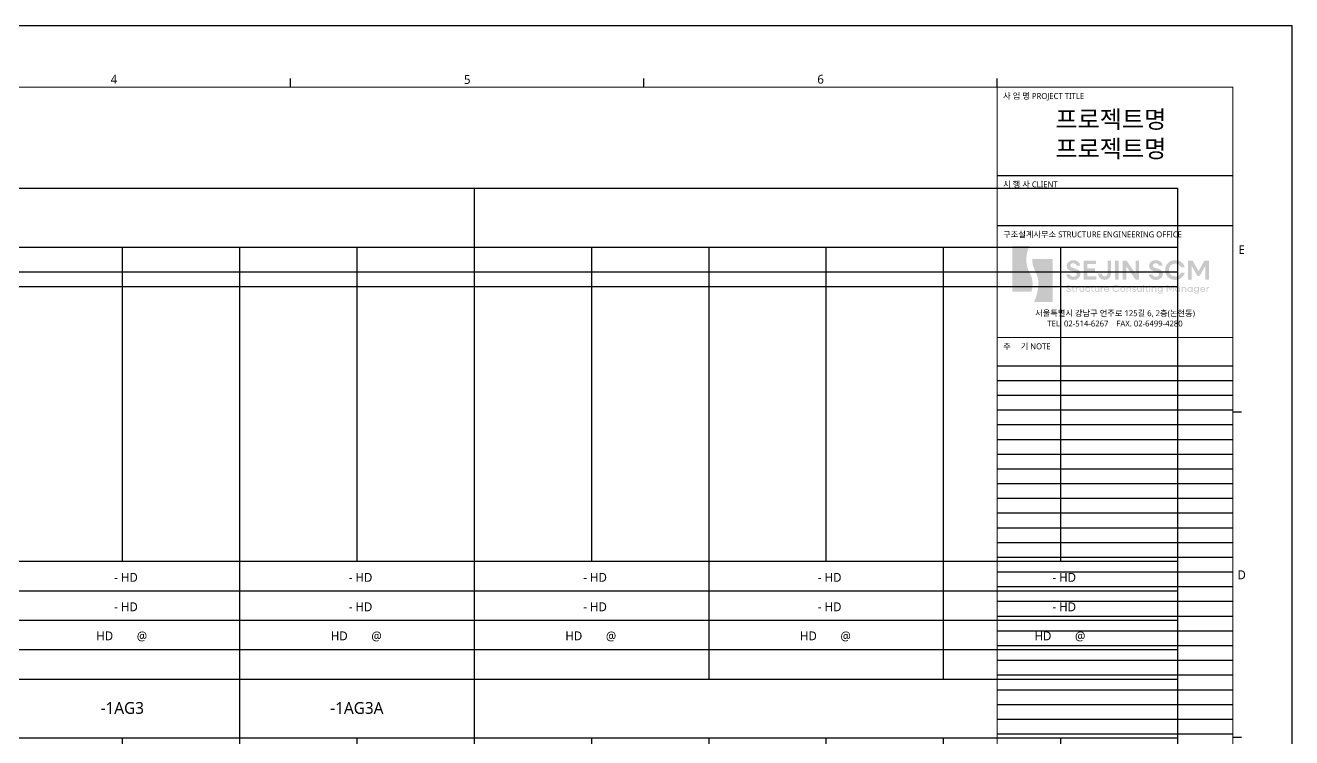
# Model space of a CAD drawing. Header units: millimetres. Extents: x 255534 to 377770, y 34632 to 54434.
# Drawn here: x 267831 to 280734, y 46929 to 54186 of the extents above; entities that cross this region are included whole.
import ezdxf
from ezdxf.enums import TextEntityAlignment as Align

# ---------------------------------------------------------------- set-up
doc = ezdxf.new("R2010")
doc.units = ezdxf.units.MM
doc.layers.add('(S)_DEFPOINT', color=185, linetype='Continuous', plot=False)
doc.layers.add('Xref_S_VForm$0$S_XR_FORM_Defpoints', color=146, linetype='Continuous', plot=False)
for name, color, linetype in [('(S)_FORM_LINE', 7, 'Continuous'), ('(S)_FORM_TEXT', 7, 'Continuous'), ('(S)_TEXT', 7, 'Continuous'), ('Xref_S_VForm$0$S_XR_FORM', 255, 'Continuous'), ('Xref_S_VForm$0$S_XR_FORM_TEXT', 7, 'Continuous')]:
    doc.layers.add(name, color=color, linetype=linetype)
doc.styles.add('Xref_S_VForm$0$나눔바른고딕', font='NanumBarunGothic.ttf')
doc.styles.add('맑은고딕', font='')
doc.styles.get('맑은고딕').set_extended_font_data('Malgun Gothic')

# ---------------------------------------------------------------- blocks, each defined once
blk = doc.blocks.new('BASE1-1')
at = {"layer": '(S)_DEFPOINT'}
for p, q in [((11955, 4400), (11955, 1200)), ((14345, 4400), (14345, 1200)), ((16735, 4400), (16735, 1200)), ((19125, 4400), (19125, 1200)), ((21515, 4400), (21515, 1200)), ((1200, 4150), (22710, 4150)), ((1200, 4000), (22710, 4000))]:
    blk.add_line(p, q, dxfattribs=at)
at = {"layer": '(S)_FORM_LINE', "color": 7, "linetype": 'Continuous'}
for p, q in [((0, 5000), (22710, 5000)), ((0, 0), (22710, 0))]:
    blk.add_line(p, q, dxfattribs=at)
at = {"layer": '(S)_FORM_LINE'}
for p, q in [((15540, 5000), (15540, 0)), ((22710, 0), (22710, 5000))]:
    blk.add_line(p, q, dxfattribs=at)
at = {"layer": '(S)_FORM_LINE', "color": 8}
for p, q in [((0, 4400), (22710, 4400)), ((0, 1200), (22710, 1200)), ((0, 900), (22710, 900)), ((0, 600), (22710, 600)), ((0, 300), (22710, 300))]:
    blk.add_line(p, q, dxfattribs=at)
for points in [[(13150, 4400), (13150, 0)], [(15540, 4400), (15540, 0)], [(17930, 4400), (17930, 0)], [(20320, 4400), (20320, 0)]]:
    blk.add_lwpolyline(points, dxfattribs=at)
at = {"layer": '(S)_FORM_TEXT', "style": '맑은고딕'}
for s, p in [('- HD', (12113, 964)), ('- HD', (14503, 964)), ('- HD', (16893, 964)), ('- HD', (19283, 964)), ('- HD', (21673, 964)), ('- HD', (12113, 664)), ('- HD', (14503, 664)), ('- HD', (16893, 664)), ('- HD', (19283, 664)), ('- HD', (21673, 664)), ('HD', (11862, 368)), ('@', (12208, 368)), ('HD', (14252, 368)), ('@', (14598, 368)), ('HD', (16642, 368)), ('@', (16988, 368)), ('HD', (19032, 368)), ('@', (19378, 368)), ('HD', (21422, 368)), ('@', (21768, 368))]:
    blk.add_text(s, height=90, dxfattribs=at).set_placement(p, align=Align.BOTTOM_RIGHT)
blk = doc.blocks.new('Xref_S_VForm')
at = {"true_color": 0x0a7f58}
h = blk.add_hatch(color=126, dxfattribs=at)
h.dxf.hatch_style = 1
edge = h.paths.add_edge_path()
edge.add_spline(control_points=[(376, 253.2), (376, 252.64), (375.93, 252.18), (375.82, 251.76), (375.82, 251.76), (372.55, 251.76), (372.55, 251.76), (372.55, 251.76), (372.55, 259.55), (372.55, 259.55), (372.55, 259.55), (375.49, 259.55), (375.49, 259.55), (375.22, 258.97), (374.94, 258.22), (374.94, 257.22), (374.94, 256.16), (375.25, 255.52), (375.52, 254.95), (375.78, 254.41), (376, 253.95), (376, 253.2)], knot_values=[0, 0, 0, 0, 1, 1, 1, 2, 2, 2, 3, 3, 3, 4, 4, 4, 5, 5, 5, 6, 6, 6, 7, 7, 7, 7], degree=3, periodic=0)
h = blk.add_hatch(color=126, dxfattribs=at)
h.dxf.hatch_style = 1
edge = h.paths.add_edge_path()
edge.add_spline(control_points=[(379.41, 257.31), (379.41, 257.31), (379.41, 250.05), (379.41, 250.05), (379.41, 250.05), (376.27, 250.05), (376.27, 250.05), (376.3, 250.13), (376.33, 250.22), (376.36, 250.3), (376.68, 251.15), (376.99, 251.95), (376.99, 253.2), (376.99, 253.58), (376.94, 253.89), (376.87, 254.17), (376.77, 254.58), (376.61, 254.91), (376.46, 255.23), (376.29, 255.6), (376.12, 255.96), (376.03, 256.42), (375.99, 256.66), (375.96, 256.92), (375.96, 257.22), (375.96, 257.22), (375.96, 257.31), (375.96, 257.31), (375.96, 257.31), (379.41, 257.31), (379.41, 257.31)], knot_values=[0, 0, 0, 0, 1, 1, 1, 2, 2, 2, 3, 3, 3, 4, 4, 4, 5, 5, 5, 6, 6, 6, 7, 7, 7, 8, 8, 8, 9, 9, 9, 10, 10, 10, 10], degree=3, periodic=0)
h = blk.add_hatch(color=126, dxfattribs=at)
h.dxf.hatch_style = 1
edge = h.paths.add_edge_path()
edge.add_spline(control_points=[(382.94, 253.77), (382.27, 253.77), (381.76, 254.17), (381.73, 254.73), (381.73, 254.73), (381.73, 254.75), (381.73, 254.75), (381.73, 254.75), (382.35, 254.75), (382.35, 254.75), (382.35, 254.75), (382.36, 254.73), (382.36, 254.73), (382.39, 254.49), (382.64, 254.31), (382.94, 254.31), (383.26, 254.31), (383.5, 254.48), (383.5, 254.72), (383.5, 254.98), (383.19, 255.07), (382.83, 255.19), (382.34, 255.34), (381.78, 255.52), (381.78, 256.16), (381.78, 256.72), (382.26, 257.13), (382.92, 257.13), (383.56, 257.13), (384.04, 256.75), (384.07, 256.22), (384.07, 256.22), (384.07, 256.19), (384.07, 256.19), (384.07, 256.19), (383.44, 256.19), (383.44, 256.19), (383.44, 256.19), (383.44, 256.21), (383.44, 256.21), (383.41, 256.43), (383.19, 256.59), (382.91, 256.59), (382.62, 256.59), (382.41, 256.43), (382.41, 256.21), (382.41, 255.95), (382.72, 255.86), (383.07, 255.75), (383.57, 255.6), (384.13, 255.44), (384.13, 254.79), (384.13, 254.19), (383.64, 253.77), (382.94, 253.77)], knot_values=[0, 0, 0, 0, 1, 1, 1, 2, 2, 2, 3, 3, 3, 4, 4, 4, 5, 5, 5, 6, 6, 6, 7, 7, 7, 8, 8, 8, 9, 9, 9, 10, 10, 10, 11, 11, 11, 12, 12, 12, 13, 13, 13, 14, 14, 14, 15, 15, 15, 16, 16, 16, 17, 17, 17, 18, 18, 18, 18], degree=3, periodic=0)
h = blk.add_hatch(color=126, dxfattribs=at)
h.dxf.hatch_style = 1
h.paths.add_polyline_path([(384.67, 253.83), (384.67, 257.07), (386.79, 257.07), (386.79, 256.5), (385.28, 256.5), (385.28, 255.75), (386.63, 255.75), (386.63, 255.18), (385.28, 255.18), (385.28, 254.4), (386.81, 254.4), (386.81, 253.83)])
h = blk.add_hatch(color=126, dxfattribs=at)
h.dxf.hatch_style = 1
edge = h.paths.add_edge_path()
edge.add_spline(control_points=[(388.23, 253.77), (387.61, 253.77), (387.15, 254.22), (387.12, 254.83), (387.12, 254.83), (387.12, 254.85), (387.12, 254.85), (387.12, 254.85), (387.75, 254.85), (387.75, 254.85), (387.75, 254.85), (387.75, 254.83), (387.75, 254.83), (387.77, 254.55), (387.97, 254.36), (388.24, 254.36), (388.52, 254.36), (388.73, 254.57), (388.73, 254.85), (388.73, 254.85), (388.73, 257.07), (388.73, 257.07), (388.73, 257.07), (389.33, 257.07), (389.33, 257.07), (389.33, 257.07), (389.33, 254.85), (389.33, 254.85), (389.33, 254.23), (388.86, 253.77), (388.23, 253.77)], knot_values=[0, 0, 0, 0, 1, 1, 1, 2, 2, 2, 3, 3, 3, 4, 4, 4, 5, 5, 5, 6, 6, 6, 7, 7, 7, 8, 8, 8, 9, 9, 9, 10, 10, 10, 10], degree=3, periodic=0)
h = blk.add_hatch(color=126, dxfattribs=at)
h.dxf.hatch_style = 1
h.paths.add_polyline_path([(389.99, 253.83), (389.99, 257.07), (390.6, 257.07), (390.6, 253.83)])
h = blk.add_hatch(color=126, dxfattribs=at)
h.dxf.hatch_style = 1
h.paths.add_polyline_path([(393.48, 253.83), (391.93, 256.05), (391.93, 253.83), (391.32, 253.83), (391.32, 257.07), (391.94, 257.07), (393.49, 254.85), (393.49, 257.07), (394.09, 257.07), (394.09, 253.83)])
h = blk.add_hatch(color=126, dxfattribs=at)
h.dxf.hatch_style = 1
edge = h.paths.add_edge_path()
edge.add_spline(control_points=[(396.94, 253.77), (396.27, 253.77), (395.76, 254.17), (395.73, 254.73), (395.73, 254.73), (395.73, 254.75), (395.73, 254.75), (395.73, 254.75), (396.36, 254.75), (396.36, 254.75), (396.36, 254.75), (396.36, 254.73), (396.36, 254.73), (396.39, 254.49), (396.64, 254.31), (396.95, 254.31), (397.26, 254.31), (397.5, 254.48), (397.5, 254.72), (397.5, 254.98), (397.19, 255.07), (396.83, 255.19), (396.34, 255.34), (395.78, 255.52), (395.78, 256.16), (395.78, 256.72), (396.26, 257.13), (396.92, 257.13), (397.56, 257.13), (398.05, 256.75), (398.07, 256.22), (398.07, 256.22), (398.08, 256.19), (398.08, 256.19), (398.08, 256.19), (397.45, 256.19), (397.45, 256.19), (397.45, 256.19), (397.44, 256.21), (397.44, 256.21), (397.42, 256.43), (397.19, 256.59), (396.91, 256.59), (396.62, 256.59), (396.41, 256.43), (396.41, 256.21), (396.41, 255.95), (396.72, 255.86), (397.08, 255.75), (397.57, 255.6), (398.13, 255.44), (398.13, 254.79), (398.13, 254.19), (397.64, 253.77), (396.94, 253.77)], knot_values=[0, 0, 0, 0, 1, 1, 1, 2, 2, 2, 3, 3, 3, 4, 4, 4, 5, 5, 5, 6, 6, 6, 7, 7, 7, 8, 8, 8, 9, 9, 9, 10, 10, 10, 11, 11, 11, 12, 12, 12, 13, 13, 13, 14, 14, 14, 15, 15, 15, 16, 16, 16, 17, 17, 17, 18, 18, 18, 18], degree=3, periodic=0)
h = blk.add_hatch(color=126, dxfattribs=at)
h.dxf.hatch_style = 1
edge = h.paths.add_edge_path()
edge.add_spline(control_points=[(400.23, 253.77), (399.25, 253.77), (398.51, 254.49), (398.51, 255.45), (398.51, 256.41), (399.25, 257.13), (400.23, 257.13), (401, 257.13), (401.67, 256.64), (401.84, 255.93), (401.84, 255.93), (401.85, 255.9), (401.85, 255.9), (401.85, 255.9), (401.2, 255.9), (401.2, 255.9), (401.2, 255.9), (401.2, 255.91), (401.2, 255.91), (401.05, 256.3), (400.67, 256.55), (400.23, 256.55), (399.6, 256.55), (399.14, 256.08), (399.14, 255.45), (399.14, 254.83), (399.6, 254.36), (400.23, 254.36), (400.67, 254.36), (401.05, 254.61), (401.2, 254.99), (401.2, 254.99), (401.2, 255.01), (401.2, 255.01), (401.2, 255.01), (401.85, 255.01), (401.85, 255.01), (401.85, 255.01), (401.84, 254.98), (401.84, 254.98), (401.67, 254.27), (401, 253.77), (400.23, 253.77)], knot_values=[0, 0, 0, 0, 1, 1, 1, 2, 2, 2, 3, 3, 3, 4, 4, 4, 5, 5, 5, 6, 6, 6, 7, 7, 7, 8, 8, 8, 9, 9, 9, 10, 10, 10, 11, 11, 11, 12, 12, 12, 13, 13, 13, 14, 14, 14, 14], degree=3, periodic=0)
h = blk.add_hatch(color=126, dxfattribs=at)
h.dxf.hatch_style = 1
h.paths.add_polyline_path([(405.36, 253.83), (405.36, 256.22), (404.36, 254.42), (404.01, 254.42), (403, 256.22), (403, 253.83), (402.39, 253.83), (402.39, 257.07), (403.17, 257.07), (404.18, 255.27), (405.2, 257.07), (405.97, 257.07), (405.97, 253.83)])
at = {"true_color": 0x2c2d2d}
h = blk.add_hatch(color=250, dxfattribs=at)
h.dxf.hatch_style = 1
h.paths.add_polyline_path([(398.79, 252.85), (398.79, 252.85), (398.98, 252.85), (399.38, 252.18), (399.78, 252.85), (399.97, 252.85), (399.97, 251.75), (399.82, 251.75), (399.82, 252.64), (399.42, 251.98), (399.34, 251.98), (398.94, 252.64), (398.94, 251.75), (398.79, 251.75)])
edge = h.paths.add_edge_path()
edge.add_spline(control_points=[(402.3, 252.16), (402.3, 252.4), (402.48, 252.58), (402.71, 252.58), (402.85, 252.58), (402.96, 252.52), (403.03, 252.42), (403.03, 252.42), (403.03, 252.56), (403.03, 252.56), (403.03, 252.56), (403.17, 252.56), (403.17, 252.56), (403.17, 252.56), (403.17, 251.75), (403.17, 251.75), (403.17, 251.75), (403.03, 251.75), (403.03, 251.75), (403.03, 251.75), (403.03, 251.89), (403.03, 251.89), (402.96, 251.79), (402.85, 251.73), (402.71, 251.73), (402.48, 251.73), (402.3, 251.91), (402.3, 252.16)], knot_values=[0, 0, 0, 0, 1, 1, 1, 2, 2, 2, 3, 3, 3, 4, 4, 4, 5, 5, 5, 6, 6, 6, 7, 7, 7, 8, 8, 8, 9, 9, 9, 9], degree=3, periodic=0)
edge = h.paths.add_edge_path()
edge.add_spline(control_points=[(395.26, 251.99), (395.26, 251.99), (395.26, 252.44), (395.26, 252.44), (395.26, 252.44), (395.12, 252.44), (395.12, 252.44), (395.12, 252.44), (395.12, 252.56), (395.12, 252.56), (395.12, 252.56), (395.21, 252.56), (395.21, 252.56), (395.25, 252.56), (395.27, 252.59), (395.27, 252.63), (395.27, 252.63), (395.27, 252.79), (395.27, 252.79), (395.27, 252.79), (395.4, 252.79), (395.4, 252.79), (395.4, 252.79), (395.4, 252.56), (395.4, 252.56), (395.4, 252.56), (395.62, 252.56), (395.62, 252.56), (395.62, 252.56), (395.62, 252.44), (395.62, 252.44), (395.62, 252.44), (395.4, 252.44), (395.4, 252.44), (395.4, 252.44), (395.4, 252.01), (395.4, 252.01), (395.4, 251.93), (395.46, 251.87), (395.54, 251.87), (395.54, 251.87), (395.62, 251.87), (395.62, 251.87), (395.62, 251.87), (395.62, 251.75), (395.62, 251.75), (395.62, 251.75), (395.52, 251.75), (395.52, 251.75), (395.36, 251.75), (395.26, 251.83), (395.26, 251.99)], knot_values=[0, 0, 0, 0, 1, 1, 1, 2, 2, 2, 3, 3, 3, 4, 4, 4, 5, 5, 5, 6, 6, 6, 7, 7, 7, 8, 8, 8, 9, 9, 9, 10, 10, 10, 11, 11, 11, 12, 12, 12, 13, 13, 13, 14, 14, 14, 15, 15, 15, 16, 16, 16, 17, 17, 17, 17], degree=3, periodic=0)
edge = h.paths.add_edge_path()
edge.add_spline(control_points=[(396.24, 252.56), (396.24, 252.56), (396.38, 252.56), (396.38, 252.56), (396.38, 252.56), (396.38, 252.44), (396.38, 252.44), (396.44, 252.53), (396.55, 252.58), (396.67, 252.58), (396.87, 252.58), (397.01, 252.45), (397.01, 252.25), (397.01, 252.25), (397.01, 251.75), (397.01, 251.75), (397.01, 251.75), (396.87, 251.75), (396.87, 251.75), (396.87, 251.75), (396.87, 252.21), (396.87, 252.21), (396.87, 252.35), (396.78, 252.45), (396.63, 252.45), (396.48, 252.45), (396.38, 252.35), (396.38, 252.21), (396.38, 252.21), (396.38, 251.75), (396.38, 251.75), (396.38, 251.75), (396.24, 251.75), (396.24, 251.75), (396.24, 251.75), (396.24, 252.56), (396.24, 252.56)], knot_values=[0, 0, 0, 0, 1, 1, 1, 2, 2, 2, 3, 3, 3, 4, 4, 4, 5, 5, 5, 6, 6, 6, 7, 7, 7, 8, 8, 8, 9, 9, 9, 10, 10, 10, 11, 11, 11, 12, 12, 12, 12], degree=3, periodic=0)
edge = h.paths.add_edge_path()
edge.add_spline(control_points=[(403.39, 252.17), (403.39, 252.41), (403.56, 252.58), (403.8, 252.58), (403.93, 252.58), (404.05, 252.52), (404.11, 252.42), (404.11, 252.42), (404.11, 252.56), (404.11, 252.56), (404.11, 252.56), (404.25, 252.56), (404.25, 252.56), (404.25, 252.56), (404.25, 251.83), (404.25, 251.83), (404.25, 251.59), (404.09, 251.42), (403.84, 251.42), (403.63, 251.42), (403.47, 251.53), (403.44, 251.7), (403.44, 251.7), (403.58, 251.7), (403.58, 251.7), (403.61, 251.61), (403.71, 251.55), (403.84, 251.55), (404.01, 251.55), (404.11, 251.66), (404.11, 251.83), (404.11, 251.83), (404.11, 251.93), (404.11, 251.93), (404.05, 251.83), (403.93, 251.76), (403.8, 251.76), (403.56, 251.76), (403.39, 251.94), (403.39, 252.17)], knot_values=[0, 0, 0, 0, 1, 1, 1, 2, 2, 2, 3, 3, 3, 4, 4, 4, 5, 5, 5, 6, 6, 6, 7, 7, 7, 8, 8, 8, 9, 9, 9, 10, 10, 10, 11, 11, 11, 12, 12, 12, 13, 13, 13, 13], degree=3, periodic=0)
h.paths.add_polyline_path([(395.84, 252.56), (395.84, 252.56), (395.97, 252.56), (395.97, 251.75), (395.84, 251.75)])
edge = h.paths.add_edge_path()
edge.add_spline(control_points=[(404.46, 252.16), (404.46, 252.4), (404.65, 252.58), (404.9, 252.58), (405.15, 252.58), (405.33, 252.4), (405.33, 252.16), (405.33, 252.14), (405.33, 252.12), (405.33, 252.1), (405.33, 252.1), (404.61, 252.1), (404.61, 252.1), (404.63, 251.95), (404.75, 251.85), (404.9, 251.85), (405.02, 251.85), (405.12, 251.91), (405.16, 251.99), (405.16, 251.99), (405.32, 251.99), (405.32, 251.99), (405.25, 251.83), (405.09, 251.73), (404.9, 251.73), (404.65, 251.73), (404.46, 251.91), (404.46, 252.16)], knot_values=[0, 0, 0, 0, 1, 1, 1, 2, 2, 2, 3, 3, 3, 4, 4, 4, 5, 5, 5, 6, 6, 6, 7, 7, 7, 8, 8, 8, 9, 9, 9, 9], degree=3, periodic=0)
edge = h.paths.add_edge_path()
edge.add_spline(control_points=[(401.33, 252.56), (401.33, 252.56), (401.47, 252.56), (401.47, 252.56), (401.47, 252.56), (401.47, 252.44), (401.47, 252.44), (401.53, 252.53), (401.63, 252.58), (401.76, 252.58), (401.96, 252.58), (402.09, 252.45), (402.09, 252.25), (402.09, 252.25), (402.09, 251.75), (402.09, 251.75), (402.09, 251.75), (401.95, 251.75), (401.95, 251.75), (401.95, 251.75), (401.95, 252.21), (401.95, 252.21), (401.95, 252.35), (401.86, 252.45), (401.72, 252.45), (401.56, 252.45), (401.47, 252.35), (401.47, 252.21), (401.47, 252.21), (401.47, 251.75), (401.47, 251.75), (401.47, 251.75), (401.33, 251.75), (401.33, 251.75), (401.33, 251.75), (401.33, 252.56), (401.33, 252.56)], knot_values=[0, 0, 0, 0, 1, 1, 1, 2, 2, 2, 3, 3, 3, 4, 4, 4, 5, 5, 5, 6, 6, 6, 7, 7, 7, 8, 8, 8, 9, 9, 9, 10, 10, 10, 11, 11, 11, 12, 12, 12, 12], degree=3, periodic=0)
edge = h.paths.add_edge_path()
edge.add_spline(control_points=[(405.54, 252.56), (405.54, 252.56), (405.68, 252.56), (405.68, 252.56), (405.68, 252.56), (405.68, 252.41), (405.68, 252.41), (405.74, 252.51), (405.84, 252.58), (405.97, 252.58), (405.97, 252.58), (406, 252.58), (406, 252.58), (406, 252.58), (406, 252.43), (406, 252.43), (406, 252.43), (405.97, 252.43), (405.97, 252.43), (405.79, 252.43), (405.68, 252.33), (405.68, 252.16), (405.68, 252.16), (405.68, 251.75), (405.68, 251.75), (405.68, 251.75), (405.54, 251.75), (405.54, 251.75), (405.54, 251.75), (405.54, 252.56), (405.54, 252.56)], knot_values=[0, 0, 0, 0, 1, 1, 1, 2, 2, 2, 3, 3, 3, 4, 4, 4, 5, 5, 5, 6, 6, 6, 7, 7, 7, 8, 8, 8, 9, 9, 9, 10, 10, 10, 10], degree=3, periodic=0)
edge = h.paths.add_edge_path()
edge.add_spline(control_points=[(395.81, 252.81), (395.81, 252.86), (395.85, 252.9), (395.9, 252.9), (395.96, 252.9), (396, 252.86), (396, 252.81), (396, 252.76), (395.96, 252.72), (395.9, 252.72), (395.85, 252.72), (395.81, 252.76), (395.81, 252.81)], knot_values=[0, 0, 0, 0, 1, 1, 1, 2, 2, 2, 3, 3, 3, 4, 4, 4, 4], degree=3, periodic=0)
edge = h.paths.add_edge_path()
edge.add_spline(control_points=[(400.2, 252.16), (400.2, 252.4), (400.37, 252.58), (400.61, 252.58), (400.74, 252.58), (400.85, 252.52), (400.92, 252.42), (400.92, 252.42), (400.92, 252.56), (400.92, 252.56), (400.92, 252.56), (401.06, 252.56), (401.06, 252.56), (401.06, 252.56), (401.06, 251.75), (401.06, 251.75), (401.06, 251.75), (400.92, 251.75), (400.92, 251.75), (400.92, 251.75), (400.92, 251.89), (400.92, 251.89), (400.85, 251.79), (400.74, 251.73), (400.61, 251.73), (400.37, 251.73), (400.2, 251.91), (400.2, 252.16)], knot_values=[0, 0, 0, 0, 1, 1, 1, 2, 2, 2, 3, 3, 3, 4, 4, 4, 5, 5, 5, 6, 6, 6, 7, 7, 7, 8, 8, 8, 9, 9, 9, 9], degree=3, periodic=0)
edge = h.paths.add_edge_path()
edge.add_spline(control_points=[(397.22, 252.17), (397.22, 252.41), (397.4, 252.58), (397.63, 252.58), (397.77, 252.58), (397.88, 252.52), (397.95, 252.42), (397.95, 252.42), (397.95, 252.56), (397.95, 252.56), (397.95, 252.56), (398.09, 252.56), (398.09, 252.56), (398.09, 252.56), (398.09, 251.83), (398.09, 251.83), (398.09, 251.59), (397.92, 251.42), (397.67, 251.42), (397.46, 251.42), (397.3, 251.53), (397.27, 251.7), (397.27, 251.7), (397.41, 251.7), (397.41, 251.7), (397.44, 251.61), (397.54, 251.55), (397.67, 251.55), (397.84, 251.55), (397.95, 251.66), (397.95, 251.83), (397.95, 251.83), (397.95, 251.93), (397.95, 251.93), (397.88, 251.83), (397.77, 251.76), (397.63, 251.76), (397.4, 251.76), (397.22, 251.94), (397.22, 252.17)], knot_values=[0, 0, 0, 0, 1, 1, 1, 2, 2, 2, 3, 3, 3, 4, 4, 4, 5, 5, 5, 6, 6, 6, 7, 7, 7, 8, 8, 8, 9, 9, 9, 10, 10, 10, 11, 11, 11, 12, 12, 12, 13, 13, 13, 13], degree=3, periodic=0)
edge = h.paths.add_edge_path()
edge.add_spline(control_points=[(383.35, 252.56), (383.35, 252.56), (383.49, 252.56), (383.49, 252.56), (383.49, 252.56), (383.49, 252.41), (383.49, 252.41), (383.55, 252.51), (383.65, 252.58), (383.78, 252.58), (383.78, 252.58), (383.81, 252.58), (383.81, 252.58), (383.81, 252.58), (383.81, 252.43), (383.81, 252.43), (383.81, 252.43), (383.78, 252.43), (383.78, 252.43), (383.6, 252.43), (383.49, 252.33), (383.49, 252.16), (383.49, 252.16), (383.49, 251.75), (383.49, 251.75), (383.49, 251.75), (383.35, 251.75), (383.35, 251.75), (383.35, 251.75), (383.35, 252.56), (383.35, 252.56)], knot_values=[0, 0, 0, 0, 1, 1, 1, 2, 2, 2, 3, 3, 3, 4, 4, 4, 5, 5, 5, 6, 6, 6, 7, 7, 7, 8, 8, 8, 9, 9, 9, 10, 10, 10, 10], degree=3, periodic=0)
edge = h.paths.add_edge_path()
edge.add_spline(control_points=[(386.03, 251.99), (386.03, 251.99), (386.03, 252.44), (386.03, 252.44), (386.03, 252.44), (385.88, 252.44), (385.88, 252.44), (385.88, 252.44), (385.88, 252.56), (385.88, 252.56), (385.88, 252.56), (385.98, 252.56), (385.98, 252.56), (386.02, 252.56), (386.04, 252.59), (386.04, 252.63), (386.04, 252.63), (386.04, 252.79), (386.04, 252.79), (386.04, 252.79), (386.17, 252.79), (386.17, 252.79), (386.17, 252.79), (386.17, 252.56), (386.17, 252.56), (386.17, 252.56), (386.39, 252.56), (386.39, 252.56), (386.39, 252.56), (386.39, 252.44), (386.39, 252.44), (386.39, 252.44), (386.17, 252.44), (386.17, 252.44), (386.17, 252.44), (386.17, 252.01), (386.17, 252.01), (386.17, 251.93), (386.22, 251.87), (386.31, 251.87), (386.31, 251.87), (386.39, 251.87), (386.39, 251.87), (386.39, 251.87), (386.39, 251.75), (386.39, 251.75), (386.39, 251.75), (386.29, 251.75), (386.29, 251.75), (386.12, 251.75), (386.03, 251.83), (386.03, 251.99)], knot_values=[0, 0, 0, 0, 1, 1, 1, 2, 2, 2, 3, 3, 3, 4, 4, 4, 5, 5, 5, 6, 6, 6, 7, 7, 7, 8, 8, 8, 9, 9, 9, 10, 10, 10, 11, 11, 11, 12, 12, 12, 13, 13, 13, 14, 14, 14, 15, 15, 15, 16, 16, 16, 17, 17, 17, 17], degree=3, periodic=0)
edge = h.paths.add_edge_path()
edge.add_spline(control_points=[(382.78, 251.99), (382.78, 251.99), (382.78, 252.44), (382.78, 252.44), (382.78, 252.44), (382.63, 252.44), (382.63, 252.44), (382.63, 252.44), (382.63, 252.56), (382.63, 252.56), (382.63, 252.56), (382.73, 252.56), (382.73, 252.56), (382.77, 252.56), (382.79, 252.59), (382.79, 252.63), (382.79, 252.63), (382.79, 252.79), (382.79, 252.79), (382.79, 252.79), (382.92, 252.79), (382.92, 252.79), (382.92, 252.79), (382.92, 252.56), (382.92, 252.56), (382.92, 252.56), (383.14, 252.56), (383.14, 252.56), (383.14, 252.56), (383.14, 252.44), (383.14, 252.44), (383.14, 252.44), (382.92, 252.44), (382.92, 252.44), (382.92, 252.44), (382.92, 252.01), (382.92, 252.01), (382.92, 251.93), (382.97, 251.87), (383.06, 251.87), (383.06, 251.87), (383.14, 251.87), (383.14, 251.87), (383.14, 251.87), (383.14, 251.75), (383.14, 251.75), (383.14, 251.75), (383.04, 251.75), (383.04, 251.75), (382.88, 251.75), (382.78, 251.83), (382.78, 251.99)], knot_values=[0, 0, 0, 0, 1, 1, 1, 2, 2, 2, 3, 3, 3, 4, 4, 4, 5, 5, 5, 6, 6, 6, 7, 7, 7, 8, 8, 8, 9, 9, 9, 10, 10, 10, 11, 11, 11, 12, 12, 12, 13, 13, 13, 14, 14, 14, 15, 15, 15, 16, 16, 16, 17, 17, 17, 17], degree=3, periodic=0)
edge = h.paths.add_edge_path()
edge.add_spline(control_points=[(388.13, 252.16), (388.13, 252.4), (388.32, 252.58), (388.57, 252.58), (388.81, 252.58), (389, 252.4), (389, 252.16), (389, 252.14), (389, 252.12), (389, 252.1), (389, 252.1), (388.28, 252.1), (388.28, 252.1), (388.3, 251.95), (388.42, 251.85), (388.57, 251.85), (388.69, 251.85), (388.79, 251.91), (388.83, 251.99), (388.83, 251.99), (388.99, 251.99), (388.99, 251.99), (388.92, 251.83), (388.76, 251.73), (388.57, 251.73), (388.32, 251.73), (388.13, 251.91), (388.13, 252.16)], knot_values=[0, 0, 0, 0, 1, 1, 1, 2, 2, 2, 3, 3, 3, 4, 4, 4, 5, 5, 5, 6, 6, 6, 7, 7, 7, 8, 8, 8, 9, 9, 9, 9], degree=3, periodic=0)
edge = h.paths.add_edge_path()
edge.add_spline(control_points=[(384.93, 252.16), (384.93, 252.4), (385.12, 252.58), (385.37, 252.58), (385.58, 252.58), (385.74, 252.45), (385.78, 252.27), (385.78, 252.27), (385.63, 252.27), (385.63, 252.27), (385.6, 252.38), (385.5, 252.45), (385.37, 252.45), (385.2, 252.45), (385.08, 252.32), (385.08, 252.16), (385.08, 251.99), (385.2, 251.86), (385.37, 251.86), (385.5, 251.86), (385.6, 251.93), (385.63, 252.04), (385.63, 252.04), (385.78, 252.04), (385.78, 252.04), (385.74, 251.86), (385.58, 251.73), (385.37, 251.73), (385.12, 251.73), (384.93, 251.91), (384.93, 252.16)], knot_values=[0, 0, 0, 0, 1, 1, 1, 2, 2, 2, 3, 3, 3, 4, 4, 4, 5, 5, 5, 6, 6, 6, 7, 7, 7, 8, 8, 8, 9, 9, 9, 10, 10, 10, 10], degree=3, periodic=0)
h.paths.add_polyline_path([(394.77, 252.9), (394.77, 252.9), (394.91, 252.9), (394.91, 251.75), (394.77, 251.75)])
edge = h.paths.add_edge_path()
edge.add_spline(control_points=[(393.76, 252.05), (393.76, 252.05), (393.76, 252.56), (393.76, 252.56), (393.76, 252.56), (393.9, 252.56), (393.9, 252.56), (393.9, 252.56), (393.9, 252.09), (393.9, 252.09), (393.9, 251.95), (393.99, 251.86), (394.13, 251.86), (394.27, 251.86), (394.36, 251.95), (394.36, 252.09), (394.36, 252.09), (394.36, 252.56), (394.36, 252.56), (394.36, 252.56), (394.5, 252.56), (394.5, 252.56), (394.5, 252.56), (394.5, 251.75), (394.5, 251.75), (394.5, 251.75), (394.36, 251.75), (394.36, 251.75), (394.36, 251.75), (394.36, 251.87), (394.36, 251.87), (394.3, 251.78), (394.21, 251.73), (394.08, 251.73), (393.89, 251.73), (393.76, 251.86), (393.76, 252.05)], knot_values=[0, 0, 0, 0, 1, 1, 1, 2, 2, 2, 3, 3, 3, 4, 4, 4, 5, 5, 5, 6, 6, 6, 7, 7, 7, 8, 8, 8, 9, 9, 9, 10, 10, 10, 11, 11, 11, 12, 12, 12, 12], degree=3, periodic=0)
edge = h.paths.add_edge_path()
edge.add_spline(control_points=[(391.97, 252.56), (391.97, 252.56), (392.11, 252.56), (392.11, 252.56), (392.11, 252.56), (392.11, 252.44), (392.11, 252.44), (392.17, 252.53), (392.27, 252.58), (392.4, 252.58), (392.6, 252.58), (392.73, 252.45), (392.73, 252.25), (392.73, 252.25), (392.73, 251.75), (392.73, 251.75), (392.73, 251.75), (392.6, 251.75), (392.6, 251.75), (392.6, 251.75), (392.6, 252.21), (392.6, 252.21), (392.6, 252.35), (392.5, 252.45), (392.36, 252.45), (392.21, 252.45), (392.11, 252.35), (392.11, 252.21), (392.11, 252.21), (392.11, 251.75), (392.11, 251.75), (392.11, 251.75), (391.97, 251.75), (391.97, 251.75), (391.97, 251.75), (391.97, 252.56), (391.97, 252.56)], knot_values=[0, 0, 0, 0, 1, 1, 1, 2, 2, 2, 3, 3, 3, 4, 4, 4, 5, 5, 5, 6, 6, 6, 7, 7, 7, 8, 8, 8, 9, 9, 9, 10, 10, 10, 11, 11, 11, 12, 12, 12, 12], degree=3, periodic=0)
edge = h.paths.add_edge_path()
edge.add_spline(control_points=[(392.94, 251.98), (392.94, 251.98), (393.08, 251.98), (393.08, 251.98), (393.08, 251.9), (393.15, 251.85), (393.26, 251.85), (393.36, 251.85), (393.42, 251.9), (393.42, 251.96), (393.42, 252.14), (392.95, 252.05), (392.95, 252.34), (392.95, 252.49), (393.07, 252.58), (393.25, 252.58), (393.43, 252.58), (393.55, 252.49), (393.55, 252.34), (393.55, 252.34), (393.41, 252.34), (393.41, 252.34), (393.41, 252.41), (393.34, 252.46), (393.25, 252.46), (393.15, 252.46), (393.09, 252.42), (393.09, 252.35), (393.09, 252.18), (393.56, 252.27), (393.56, 251.98), (393.56, 251.83), (393.44, 251.73), (393.25, 251.73), (393.06, 251.73), (392.94, 251.83), (392.94, 251.98)], knot_values=[0, 0, 0, 0, 1, 1, 1, 2, 2, 2, 3, 3, 3, 4, 4, 4, 5, 5, 5, 6, 6, 6, 7, 7, 7, 8, 8, 8, 9, 9, 9, 10, 10, 10, 11, 11, 11, 12, 12, 12, 12], degree=3, periodic=0)
edge = h.paths.add_edge_path()
edge.add_spline(control_points=[(383.98, 252.05), (383.98, 252.05), (383.98, 252.56), (383.98, 252.56), (383.98, 252.56), (384.12, 252.56), (384.12, 252.56), (384.12, 252.56), (384.12, 252.09), (384.12, 252.09), (384.12, 251.95), (384.21, 251.86), (384.34, 251.86), (384.49, 251.86), (384.58, 251.95), (384.58, 252.09), (384.58, 252.09), (384.58, 252.56), (384.58, 252.56), (384.58, 252.56), (384.72, 252.56), (384.72, 252.56), (384.72, 252.56), (384.72, 251.75), (384.72, 251.75), (384.72, 251.75), (384.58, 251.75), (384.58, 251.75), (384.58, 251.75), (384.58, 251.87), (384.58, 251.87), (384.52, 251.78), (384.42, 251.73), (384.3, 251.73), (384.11, 251.73), (383.98, 251.86), (383.98, 252.05)], knot_values=[0, 0, 0, 0, 1, 1, 1, 2, 2, 2, 3, 3, 3, 4, 4, 4, 5, 5, 5, 6, 6, 6, 7, 7, 7, 8, 8, 8, 9, 9, 9, 10, 10, 10, 11, 11, 11, 12, 12, 12, 12], degree=3, periodic=0)
edge = h.paths.add_edge_path()
edge.add_spline(control_points=[(389.59, 252.3), (389.59, 252.63), (389.84, 252.87), (390.17, 252.87), (390.44, 252.87), (390.66, 252.7), (390.72, 252.47), (390.72, 252.47), (390.56, 252.47), (390.56, 252.47), (390.51, 252.62), (390.36, 252.73), (390.17, 252.73), (389.93, 252.73), (389.74, 252.55), (389.74, 252.3), (389.74, 252.05), (389.93, 251.87), (390.17, 251.87), (390.36, 251.87), (390.51, 251.98), (390.56, 252.13), (390.56, 252.13), (390.72, 252.13), (390.72, 252.13), (390.66, 251.9), (390.44, 251.73), (390.17, 251.73), (389.84, 251.73), (389.59, 251.97), (389.59, 252.3)], knot_values=[0, 0, 0, 0, 1, 1, 1, 2, 2, 2, 3, 3, 3, 4, 4, 4, 5, 5, 5, 6, 6, 6, 7, 7, 7, 8, 8, 8, 9, 9, 9, 10, 10, 10, 10], degree=3, periodic=0)
edge = h.paths.add_edge_path()
edge.add_spline(control_points=[(381.7, 252.06), (381.7, 252.06), (381.85, 252.06), (381.85, 252.06), (381.85, 251.95), (381.96, 251.86), (382.1, 251.86), (382.23, 251.86), (382.34, 251.93), (382.34, 252.04), (382.34, 252.3), (381.72, 252.18), (381.72, 252.56), (381.72, 252.75), (381.89, 252.87), (382.09, 252.87), (382.3, 252.87), (382.47, 252.74), (382.47, 252.55), (382.47, 252.55), (382.32, 252.55), (382.32, 252.55), (382.32, 252.66), (382.22, 252.74), (382.09, 252.74), (381.97, 252.74), (381.87, 252.67), (381.87, 252.57), (381.87, 252.31), (382.49, 252.44), (382.49, 252.06), (382.49, 251.86), (382.31, 251.73), (382.1, 251.73), (381.87, 251.73), (381.7, 251.87), (381.7, 252.06)], knot_values=[0, 0, 0, 0, 1, 1, 1, 2, 2, 2, 3, 3, 3, 4, 4, 4, 5, 5, 5, 6, 6, 6, 7, 7, 7, 8, 8, 8, 9, 9, 9, 10, 10, 10, 11, 11, 11, 12, 12, 12, 12], degree=3, periodic=0)
edge = h.paths.add_edge_path()
edge.add_spline(control_points=[(387.59, 252.56), (387.59, 252.56), (387.73, 252.56), (387.73, 252.56), (387.73, 252.56), (387.73, 252.41), (387.73, 252.41), (387.79, 252.51), (387.9, 252.58), (388.02, 252.58), (388.02, 252.58), (388.05, 252.58), (388.05, 252.58), (388.05, 252.58), (388.05, 252.43), (388.05, 252.43), (388.05, 252.43), (388.02, 252.43), (388.02, 252.43), (387.84, 252.43), (387.73, 252.33), (387.73, 252.16), (387.73, 252.16), (387.73, 251.75), (387.73, 251.75), (387.73, 251.75), (387.59, 251.75), (387.59, 251.75), (387.59, 251.75), (387.59, 252.56), (387.59, 252.56)], knot_values=[0, 0, 0, 0, 1, 1, 1, 2, 2, 2, 3, 3, 3, 4, 4, 4, 5, 5, 5, 6, 6, 6, 7, 7, 7, 8, 8, 8, 9, 9, 9, 10, 10, 10, 10], degree=3, periodic=0)
edge = h.paths.add_edge_path()
edge.add_spline(control_points=[(386.59, 252.05), (386.59, 252.05), (386.59, 252.56), (386.59, 252.56), (386.59, 252.56), (386.72, 252.56), (386.72, 252.56), (386.72, 252.56), (386.72, 252.09), (386.72, 252.09), (386.72, 251.95), (386.81, 251.86), (386.95, 251.86), (387.09, 251.86), (387.19, 251.95), (387.19, 252.09), (387.19, 252.09), (387.19, 252.56), (387.19, 252.56), (387.19, 252.56), (387.33, 252.56), (387.33, 252.56), (387.33, 252.56), (387.33, 251.75), (387.33, 251.75), (387.33, 251.75), (387.19, 251.75), (387.19, 251.75), (387.19, 251.75), (387.19, 251.87), (387.19, 251.87), (387.13, 251.78), (387.03, 251.73), (386.91, 251.73), (386.72, 251.73), (386.59, 251.86), (386.59, 252.05)], knot_values=[0, 0, 0, 0, 1, 1, 1, 2, 2, 2, 3, 3, 3, 4, 4, 4, 5, 5, 5, 6, 6, 6, 7, 7, 7, 8, 8, 8, 9, 9, 9, 10, 10, 10, 11, 11, 11, 12, 12, 12, 12], degree=3, periodic=0)
edge = h.paths.add_edge_path()
edge.add_spline(control_points=[(390.89, 252.16), (390.89, 252.4), (391.07, 252.58), (391.32, 252.58), (391.57, 252.58), (391.76, 252.4), (391.76, 252.16), (391.76, 251.91), (391.57, 251.73), (391.32, 251.73), (391.07, 251.73), (390.89, 251.91), (390.89, 252.16)], knot_values=[0, 0, 0, 0, 1, 1, 1, 2, 2, 2, 3, 3, 3, 4, 4, 4, 4], degree=3, periodic=0)
edge = h.paths.add_edge_path(flags=16)
edge.add_spline(control_points=[(403.03, 252.16), (403.03, 252.32), (402.91, 252.45), (402.74, 252.45), (402.57, 252.45), (402.45, 252.32), (402.45, 252.16), (402.45, 251.99), (402.57, 251.86), (402.74, 251.86), (402.91, 251.86), (403.03, 251.99), (403.03, 252.16)], knot_values=[0, 0, 0, 0, 1, 1, 1, 2, 2, 2, 3, 3, 3, 4, 4, 4, 4], degree=3, periodic=0)
edge = h.paths.add_edge_path(flags=16)
edge.add_spline(control_points=[(397.95, 252.17), (397.95, 252.33), (397.82, 252.45), (397.66, 252.45), (397.49, 252.45), (397.36, 252.33), (397.36, 252.17), (397.36, 252.02), (397.49, 251.9), (397.66, 251.9), (397.82, 251.9), (397.95, 252.02), (397.95, 252.17)], knot_values=[0, 0, 0, 0, 1, 1, 1, 2, 2, 2, 3, 3, 3, 4, 4, 4, 4], degree=3, periodic=0)
edge = h.paths.add_edge_path(flags=16)
edge.add_spline(control_points=[(404.61, 252.22), (404.61, 252.22), (405.19, 252.22), (405.19, 252.22), (405.16, 252.36), (405.05, 252.46), (404.9, 252.46), (404.75, 252.46), (404.64, 252.36), (404.61, 252.22)], knot_values=[0, 0, 0, 0, 1, 1, 1, 2, 2, 2, 3, 3, 3, 3], degree=3, periodic=0)
edge = h.paths.add_edge_path(flags=16)
edge.add_spline(control_points=[(404.11, 252.17), (404.11, 252.33), (403.99, 252.45), (403.82, 252.45), (403.65, 252.45), (403.53, 252.33), (403.53, 252.17), (403.53, 252.02), (403.65, 251.9), (403.82, 251.9), (403.99, 251.9), (404.11, 252.02), (404.11, 252.17)], knot_values=[0, 0, 0, 0, 1, 1, 1, 2, 2, 2, 3, 3, 3, 4, 4, 4, 4], degree=3, periodic=0)
edge = h.paths.add_edge_path(flags=16)
edge.add_spline(control_points=[(400.92, 252.16), (400.92, 252.32), (400.8, 252.45), (400.63, 252.45), (400.46, 252.45), (400.34, 252.32), (400.34, 252.16), (400.34, 251.99), (400.46, 251.86), (400.63, 251.86), (400.8, 251.86), (400.92, 251.99), (400.92, 252.16)], knot_values=[0, 0, 0, 0, 1, 1, 1, 2, 2, 2, 3, 3, 3, 4, 4, 4, 4], degree=3, periodic=0)
edge = h.paths.add_edge_path(flags=16)
edge.add_spline(control_points=[(391.61, 252.16), (391.61, 252.32), (391.49, 252.45), (391.32, 252.45), (391.15, 252.45), (391.03, 252.32), (391.03, 252.16), (391.03, 251.99), (391.15, 251.86), (391.32, 251.86), (391.49, 251.86), (391.61, 251.99), (391.61, 252.16)], knot_values=[0, 0, 0, 0, 1, 1, 1, 2, 2, 2, 3, 3, 3, 4, 4, 4, 4], degree=3, periodic=0)
edge = h.paths.add_edge_path(flags=16)
edge.add_spline(control_points=[(388.28, 252.22), (388.28, 252.22), (388.86, 252.22), (388.86, 252.22), (388.83, 252.36), (388.72, 252.46), (388.57, 252.46), (388.42, 252.46), (388.31, 252.36), (388.28, 252.22)], knot_values=[0, 0, 0, 0, 1, 1, 1, 2, 2, 2, 3, 3, 3, 3], degree=3, periodic=0)
at = {"layer": 'Xref_S_VForm$0$S_XR_FORM'}
for p, q in [((250, 286.5), (250, 288)), ((310, 286.5), (310, 288)), ((370, 286.5), (370, 288)), ((370, 271.5), (410, 271.5)), ((370, 263), (410, 263)), ((411.5, 231.3), (410, 231.3)), ((411.5, 176.1), (410, 176.1))]:
    blk.add_line(p, q, dxfattribs=at)
at = {"layer": 'Xref_S_VForm$0$S_XR_FORM', "color": 155}
blk.add_lwpolyline([(0, 297), (420, 297), (420, 0), (0, 0), (0, 297)], dxfattribs=at)
at = {"layer": 'Xref_S_VForm$0$S_XR_FORM', "const_width": 0.15}
blk.add_lwpolyline([(10, 10.5), (10, 286.5), (410, 286.5), (410, 10.5)], close=True, dxfattribs=at)
for points in [[(370, 286.5), (370, 10.5)], [(370, 244), (410, 244)]]:
    blk.add_lwpolyline(points, dxfattribs=at)
at = {"layer": 'Xref_S_VForm$0$S_XR_FORM_Defpoints'}
for p, q in [((370, 239.2), (410, 239.2)), ((370, 236.7), (410, 236.7)), ((370, 234.2), (410, 234.2)), ((370, 231.7), (410, 231.7)), ((370, 229.2), (410, 229.2)), ((370, 226.7), (410, 226.7)), ((370, 224.2), (410, 224.2)), ((370, 221.7), (410, 221.7)), ((370, 219.2), (410, 219.2)), ((370, 216.7), (410, 216.7)), ((370, 214.2), (410, 214.2)), ((370, 211.7), (410, 211.7)), ((370, 209.2), (410, 209.2)), ((370, 206.7), (410, 206.7)), ((370, 204.2), (410, 204.2)), ((370, 201.7), (410, 201.7)), ((370, 199.2), (410, 199.2)), ((370, 196.7), (410, 196.7)), ((370, 194.2), (410, 194.2)), ((370, 191.7), (410, 191.7)), ((370, 189.2), (410, 189.2)), ((370, 186.7), (410, 186.7)), ((370, 184.2), (410, 184.2)), ((370, 181.7), (410, 181.7)), ((370, 179.2), (410, 179.2)), ((370, 176.7), (410, 176.7))]:
    blk.add_line(p, q, dxfattribs=at)
at = {"layer": 'Xref_S_VForm$0$S_XR_FORM', "style": 'Xref_S_VForm$0$나눔바른고딕'}
for s, p in [('4', (220, 287.09)), ('5', (280, 287.05)), ('6', (340, 287.09))]:
    blk.add_text(s, height=1.5, dxfattribs=at).set_placement(p, align=Align.CENTER)
for s, p in [('사 업 명 PROJECT TITLE', (371, 285.5)), ('시 행 사 CLIENT', (371, 270.5)), ('구조설계사무소 STRUCTURE ENGINEERING OFFICE', (371, 262)), ('주     기 NOTE', (371, 243))]:
    blk.add_text(s, height=1, dxfattribs=at).set_placement(p, align=Align.TOP_LEFT)
for s, p in [('E', (411.5, 258.9)), ('D', (411.5, 203.7))]:
    blk.add_text(s, height=1.5, dxfattribs=at).set_placement(p, align=Align.MIDDLE)
at = {"layer": 'Xref_S_VForm$0$S_XR_FORM_TEXT', "style": 'Xref_S_VForm$0$나눔바른고딕'}
for s, height, p in [('프로젝트명', 3, (389.29, 281.05)), ('프로젝트명', 3, (389.29, 276.05)), ('서울특별시 강남구 언주로 125길 6, 2층(논현동)', 1, (390, 248.12)), ('TEL. 02-514-6267    FAX. 02-6499-4280', 1, (390, 246.37))]:
    blk.add_text(s, height=height, dxfattribs=at).set_placement(p, align=Align.MIDDLE_CENTER)

msp = doc.modelspace()

# ---------------------------------------------------------------- linework, layer by layer
at = {"layer": '(S)_FORM_LINE'}
msp.add_line((270013.5, 47525.5), (270013.5, 42525.5), dxfattribs=at)

# ---------------------------------------------------------------- block references
at = {"xscale": 60, "yscale": 60, "zscale": 60}
msp.add_blockref('Xref_S_VForm', (255533.5, 36365.5), dxfattribs=at)
for p in [(256863.5, 47525.5), (256863.5, 42525.5)]:
    msp.add_blockref('BASE1-1', p)

# ---------------------------------------------------------------- texts
at = {"layer": '(S)_TEXT', "style": '맑은고딕'}
for s, p in [('-1AG3', (268818.5, 47231.2)), ('-1AG3A', (271208.5, 47231.2))]:
    msp.add_text(s, height=120, dxfattribs=at).set_placement(p, align=Align.MIDDLE_CENTER)

doc.saveas('drawing.dxf')
